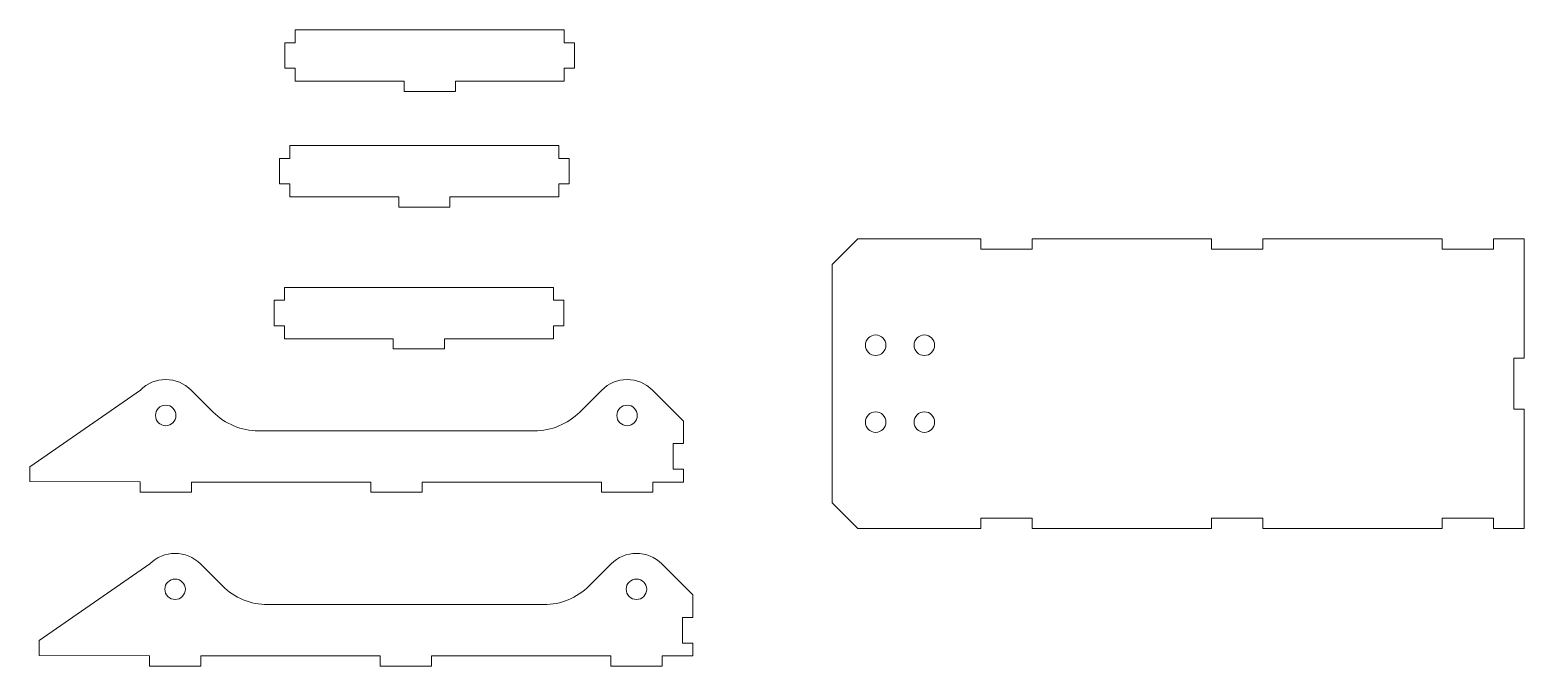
# Model space of a CAD drawing. Header units: millimetres. Extents: x -1370 to 2150, y -107 to 720.
# Drawn here: x -1370 to -787, y 421 to 670 of the extents above; entities that cross this region are included whole.
import ezdxf

# ---------------------------------------------------------------- set-up
doc = ezdxf.new("R2010")
doc.units = ezdxf.units.MM
doc.header["$MEASUREMENT"] = 0
doc.layers.add('layer 1', color=7, linetype='Continuous')

msp = doc.modelspace()

# ---------------------------------------------------------------- linework, layer by layer
at = {"layer": 'layer 1', "color": 5, "lineweight": 9}
for points, knots in [([(-1161.3609, 649.7805), (-1161.3609, 649.7805), (-1203.8609, 649.7805), (-1203.8609, 649.7805), (-1203.8609, 649.7805), (-1203.8609, 649.7805), (-1203.8609, 645.7805), (-1203.8609, 645.7805), (-1203.8609, 645.7805), (-1203.8609, 645.7805), (-1223.8609, 645.7805), (-1223.8609, 645.7805), (-1223.8609, 645.7805), (-1223.8609, 645.7805), (-1223.8609, 649.7805), (-1223.8609, 649.7805), (-1223.8609, 649.7805), (-1223.8609, 649.7805), (-1266.3609, 649.7805), (-1266.3609, 649.7805), (-1266.3609, 649.7805), (-1266.3609, 649.7805), (-1266.3609, 654.7805), (-1266.3609, 654.7805), (-1266.3609, 654.7805), (-1266.3609, 654.7805), (-1270.3609, 654.7805), (-1270.3609, 654.7805), (-1270.3609, 654.7805), (-1270.3609, 654.7805), (-1270.3609, 664.7805), (-1270.3609, 664.7805), (-1270.3609, 664.7805), (-1270.3609, 664.7805), (-1266.3609, 664.7805), (-1266.3609, 664.7805), (-1266.3609, 664.7805), (-1266.3609, 664.7805), (-1266.3609, 669.7805), (-1266.3609, 669.7805), (-1266.3609, 669.7805), (-1266.3609, 669.7805), (-1161.3609, 669.7805), (-1161.3609, 669.7805), (-1161.3609, 669.7805), (-1161.3609, 669.7805), (-1161.3609, 664.7805), (-1161.3609, 664.7805), (-1161.3609, 664.7805), (-1161.3609, 664.7805), (-1157.3609, 664.7805), (-1157.3609, 664.7805), (-1157.3609, 664.7805), (-1157.3609, 664.7805), (-1157.3609, 654.7805), (-1157.3609, 654.7805), (-1157.3609, 654.7805), (-1157.3609, 654.7805), (-1161.3609, 654.7805), (-1161.3609, 654.7805), (-1161.3609, 654.7805), (-1161.3609, 654.7805), (-1161.3609, 649.7805), (-1161.3609, 649.7805)], [0, 0, 0, 0, 0.05882353, 0.05882353, 0.05882353, 0.05882353, 0.11764706, 0.11764706, 0.11764706, 0.11764706, 0.17647059, 0.17647059, 0.17647059, 0.17647059, 0.23529412, 0.23529412, 0.23529412, 0.23529412, 0.29411765, 0.29411765, 0.29411765, 0.29411765, 0.35294118, 0.35294118, 0.35294118, 0.35294118, 0.41176471, 0.41176471, 0.41176471, 0.41176471, 0.47058824, 0.47058824, 0.47058824, 0.47058824, 0.52941176, 0.52941176, 0.52941176, 0.52941176, 0.58823529, 0.58823529, 0.58823529, 0.58823529, 0.64705882, 0.64705882, 0.64705882, 0.64705882, 0.70588235, 0.70588235, 0.70588235, 0.70588235, 0.76470588, 0.76470588, 0.76470588, 0.76470588, 0.82352941, 0.82352941, 0.82352941, 0.82352941, 0.88235294, 0.88235294, 0.88235294, 0.88235294, 1, 1, 1, 1]), ([(-1163.4776, 604.6305), (-1163.4776, 604.6305), (-1205.9776, 604.6305), (-1205.9776, 604.6305), (-1205.9776, 604.6305), (-1205.9776, 604.6305), (-1205.9776, 600.6305), (-1205.9776, 600.6305), (-1205.9776, 600.6305), (-1205.9776, 600.6305), (-1225.9776, 600.6305), (-1225.9776, 600.6305), (-1225.9776, 600.6305), (-1225.9776, 600.6305), (-1225.9776, 604.6305), (-1225.9776, 604.6305), (-1225.9776, 604.6305), (-1225.9776, 604.6305), (-1268.4776, 604.6305), (-1268.4776, 604.6305), (-1268.4776, 604.6305), (-1268.4776, 604.6305), (-1268.4776, 609.6305), (-1268.4776, 609.6305), (-1268.4776, 609.6305), (-1268.4776, 609.6305), (-1272.4776, 609.6305), (-1272.4776, 609.6305), (-1272.4776, 609.6305), (-1272.4776, 609.6305), (-1272.4776, 619.6305), (-1272.4776, 619.6305), (-1272.4776, 619.6305), (-1272.4776, 619.6305), (-1268.4776, 619.6305), (-1268.4776, 619.6305), (-1268.4776, 619.6305), (-1268.4776, 619.6305), (-1268.4776, 624.6305), (-1268.4776, 624.6305), (-1268.4776, 624.6305), (-1268.4776, 624.6305), (-1163.4776, 624.6305), (-1163.4776, 624.6305), (-1163.4776, 624.6305), (-1163.4776, 624.6305), (-1163.4776, 619.6305), (-1163.4776, 619.6305), (-1163.4776, 619.6305), (-1163.4776, 619.6305), (-1159.4776, 619.6305), (-1159.4776, 619.6305), (-1159.4776, 619.6305), (-1159.4776, 619.6305), (-1159.4776, 609.6305), (-1159.4776, 609.6305), (-1159.4776, 609.6305), (-1159.4776, 609.6305), (-1163.4776, 609.6305), (-1163.4776, 609.6305), (-1163.4776, 609.6305), (-1163.4776, 609.6305), (-1163.4776, 604.6305), (-1163.4776, 604.6305)], [0, 0, 0, 0, 0.05882353, 0.05882353, 0.05882353, 0.05882353, 0.11764706, 0.11764706, 0.11764706, 0.11764706, 0.17647059, 0.17647059, 0.17647059, 0.17647059, 0.23529412, 0.23529412, 0.23529412, 0.23529412, 0.29411765, 0.29411765, 0.29411765, 0.29411765, 0.35294118, 0.35294118, 0.35294118, 0.35294118, 0.41176471, 0.41176471, 0.41176471, 0.41176471, 0.47058824, 0.47058824, 0.47058824, 0.47058824, 0.52941176, 0.52941176, 0.52941176, 0.52941176, 0.58823529, 0.58823529, 0.58823529, 0.58823529, 0.64705882, 0.64705882, 0.64705882, 0.64705882, 0.70588235, 0.70588235, 0.70588235, 0.70588235, 0.76470588, 0.76470588, 0.76470588, 0.76470588, 0.82352941, 0.82352941, 0.82352941, 0.82352941, 0.88235294, 0.88235294, 0.88235294, 0.88235294, 1, 1, 1, 1]), ([(-818.893, 475.2066), (-818.893, 475.2066), (-888.893, 475.2066), (-888.893, 475.2066), (-888.893, 475.2066), (-888.893, 475.2066), (-888.893, 479.2066), (-888.893, 479.2066), (-888.893, 479.2066), (-888.893, 479.2066), (-908.893, 479.2066), (-908.893, 479.2066), (-908.893, 479.2066), (-908.893, 479.2066), (-908.893, 475.2066), (-908.893, 475.2066), (-908.893, 475.2066), (-908.893, 475.2066), (-978.893, 475.2066), (-978.893, 475.2066), (-978.893, 475.2066), (-978.893, 475.2066), (-978.893, 479.2066), (-978.893, 479.2066), (-978.893, 479.2066), (-978.893, 479.2066), (-998.893, 479.2066), (-998.893, 479.2066), (-998.893, 479.2066), (-998.893, 479.2066), (-998.893, 475.2066), (-998.893, 475.2066), (-998.893, 475.2066), (-998.893, 475.2066), (-1046.893, 475.2066), (-1046.893, 475.2066), (-1046.893, 475.2066), (-1046.893, 475.2066), (-1056.893, 485.2066), (-1056.893, 485.2066), (-1056.893, 485.2066), (-1056.893, 485.2066), (-1056.893, 578.2066), (-1056.893, 578.2066), (-1056.893, 578.2066), (-1056.893, 578.2066), (-1046.893, 588.2066), (-1046.893, 588.2066), (-1046.893, 588.2066), (-1046.893, 588.2066), (-998.893, 588.2066), (-998.893, 588.2066), (-998.893, 588.2066), (-998.893, 588.2066), (-998.893, 584.2066), (-998.893, 584.2066), (-998.893, 584.2066), (-998.893, 584.2066), (-978.893, 584.2066), (-978.893, 584.2066), (-978.893, 584.2066), (-978.893, 584.2066), (-978.893, 588.2066), (-978.893, 588.2066), (-978.893, 588.2066), (-978.893, 588.2066), (-908.893, 588.2066), (-908.893, 588.2066), (-908.893, 588.2066), (-908.893, 588.2066), (-908.893, 584.2066), (-908.893, 584.2066), (-908.893, 584.2066), (-908.893, 584.2066), (-888.893, 584.2066), (-888.893, 584.2066), (-888.893, 584.2066), (-888.893, 584.2066), (-888.893, 588.2066), (-888.893, 588.2066), (-888.893, 588.2066), (-888.893, 588.2066), (-818.893, 588.2066), (-818.893, 588.2066), (-818.893, 588.2066), (-818.893, 588.2066), (-818.893, 584.2066), (-818.893, 584.2066), (-818.893, 584.2066), (-818.893, 584.2066), (-798.893, 584.2066), (-798.893, 584.2066), (-798.893, 584.2066), (-798.893, 584.2066), (-798.893, 588.2066), (-798.893, 588.2066), (-798.893, 588.2066), (-798.893, 588.2066), (-786.893, 588.2066), (-786.893, 588.2066), (-786.893, 588.2066), (-786.893, 588.2066), (-786.893, 541.7066), (-786.893, 541.7066), (-786.893, 541.7066), (-786.893, 541.7066), (-790.893, 541.7066), (-790.893, 541.7066), (-790.893, 541.7066), (-790.893, 541.7066), (-790.893, 521.7066), (-790.893, 521.7066), (-790.893, 521.7066), (-790.893, 521.7066), (-786.893, 521.7066), (-786.893, 521.7066), (-786.893, 521.7066), (-786.893, 521.7066), (-786.893, 475.2066), (-786.893, 475.2066), (-786.893, 475.2066), (-786.893, 475.2066), (-798.893, 475.2066), (-798.893, 475.2066), (-798.893, 475.2066), (-798.893, 475.2066), (-798.893, 479.2066), (-798.893, 479.2066), (-798.893, 479.2066), (-798.893, 479.2066), (-818.893, 479.2066), (-818.893, 479.2066), (-818.893, 479.2066), (-818.893, 479.2066), (-818.893, 475.2066), (-818.893, 475.2066)], [0, 0, 0, 0, 0.02857143, 0.02857143, 0.02857143, 0.02857143, 0.05714286, 0.05714286, 0.05714286, 0.05714286, 0.08571429, 0.08571429, 0.08571429, 0.08571429, 0.11428571, 0.11428571, 0.11428571, 0.11428571, 0.14285714, 0.14285714, 0.14285714, 0.14285714, 0.17142857, 0.17142857, 0.17142857, 0.17142857, 0.2, 0.2, 0.2, 0.2, 0.22857143, 0.22857143, 0.22857143, 0.22857143, 0.25714286, 0.25714286, 0.25714286, 0.25714286, 0.28571429, 0.28571429, 0.28571429, 0.28571429, 0.31428571, 0.31428571, 0.31428571, 0.31428571, 0.34285714, 0.34285714, 0.34285714, 0.34285714, 0.37142857, 0.37142857, 0.37142857, 0.37142857, 0.4, 0.4, 0.4, 0.4, 0.42857143, 0.42857143, 0.42857143, 0.42857143, 0.45714286, 0.45714286, 0.45714286, 0.45714286, 0.48571429, 0.48571429, 0.48571429, 0.48571429, 0.51428571, 0.51428571, 0.51428571, 0.51428571, 0.54285714, 0.54285714, 0.54285714, 0.54285714, 0.57142857, 0.57142857, 0.57142857, 0.57142857, 0.6, 0.6, 0.6, 0.6, 0.62857143, 0.62857143, 0.62857143, 0.62857143, 0.65714286, 0.65714286, 0.65714286, 0.65714286, 0.68571429, 0.68571429, 0.68571429, 0.68571429, 0.71428571, 0.71428571, 0.71428571, 0.71428571, 0.74285714, 0.74285714, 0.74285714, 0.74285714, 0.77142857, 0.77142857, 0.77142857, 0.77142857, 0.8, 0.8, 0.8, 0.8, 0.82857143, 0.82857143, 0.82857143, 0.82857143, 0.85714286, 0.85714286, 0.85714286, 0.85714286, 0.88571429, 0.88571429, 0.88571429, 0.88571429, 0.91428571, 0.91428571, 0.91428571, 0.91428571, 0.94285714, 0.94285714, 0.94285714, 0.94285714, 1, 1, 1, 1]), ([(-1165.5942, 549.2388), (-1165.5942, 549.2388), (-1208.0942, 549.2388), (-1208.0942, 549.2388), (-1208.0942, 549.2388), (-1208.0942, 549.2388), (-1208.0942, 545.2388), (-1208.0942, 545.2388), (-1208.0942, 545.2388), (-1208.0942, 545.2388), (-1228.0942, 545.2388), (-1228.0942, 545.2388), (-1228.0942, 545.2388), (-1228.0942, 545.2388), (-1228.0942, 549.2388), (-1228.0942, 549.2388), (-1228.0942, 549.2388), (-1228.0942, 549.2388), (-1270.5942, 549.2388), (-1270.5942, 549.2388), (-1270.5942, 549.2388), (-1270.5942, 549.2388), (-1270.5942, 554.2388), (-1270.5942, 554.2388), (-1270.5942, 554.2388), (-1270.5942, 554.2388), (-1274.5942, 554.2388), (-1274.5942, 554.2388), (-1274.5942, 554.2388), (-1274.5942, 554.2388), (-1274.5942, 564.2388), (-1274.5942, 564.2388), (-1274.5942, 564.2388), (-1274.5942, 564.2388), (-1270.5942, 564.2388), (-1270.5942, 564.2388), (-1270.5942, 564.2388), (-1270.5942, 564.2388), (-1270.5942, 569.2388), (-1270.5942, 569.2388), (-1270.5942, 569.2388), (-1270.5942, 569.2388), (-1165.5942, 569.2388), (-1165.5942, 569.2388), (-1165.5942, 569.2388), (-1165.5942, 569.2388), (-1165.5942, 564.2388), (-1165.5942, 564.2388), (-1165.5942, 564.2388), (-1165.5942, 564.2388), (-1161.5942, 564.2388), (-1161.5942, 564.2388), (-1161.5942, 564.2388), (-1161.5942, 564.2388), (-1161.5942, 554.2388), (-1161.5942, 554.2388), (-1161.5942, 554.2388), (-1161.5942, 554.2388), (-1165.5942, 554.2388), (-1165.5942, 554.2388), (-1165.5942, 554.2388), (-1165.5942, 554.2388), (-1165.5942, 549.2388), (-1165.5942, 549.2388)], [0, 0, 0, 0, 0.05882353, 0.05882353, 0.05882353, 0.05882353, 0.11764706, 0.11764706, 0.11764706, 0.11764706, 0.17647059, 0.17647059, 0.17647059, 0.17647059, 0.23529412, 0.23529412, 0.23529412, 0.23529412, 0.29411765, 0.29411765, 0.29411765, 0.29411765, 0.35294118, 0.35294118, 0.35294118, 0.35294118, 0.41176471, 0.41176471, 0.41176471, 0.41176471, 0.47058824, 0.47058824, 0.47058824, 0.47058824, 0.52941176, 0.52941176, 0.52941176, 0.52941176, 0.58823529, 0.58823529, 0.58823529, 0.58823529, 0.64705882, 0.64705882, 0.64705882, 0.64705882, 0.70588235, 0.70588235, 0.70588235, 0.70588235, 0.76470588, 0.76470588, 0.76470588, 0.76470588, 0.82352941, 0.82352941, 0.82352941, 0.82352941, 0.88235294, 0.88235294, 0.88235294, 0.88235294, 1, 1, 1, 1]), ([(-1035.893, 546.7066), (-1035.893, 548.9157), (-1037.6838, 550.7066), (-1039.893, 550.7066), (-1039.893, 550.7066), (-1042.1021, 550.7066), (-1043.893, 548.9158), (-1043.893, 546.7067), (-1043.893, 546.7067), (-1043.893, 544.4975), (-1042.1021, 542.7066), (-1039.893, 542.7066), (-1039.893, 542.7066), (-1037.6838, 542.7066), (-1035.893, 544.4975), (-1035.893, 546.7066)], [0, 0, 0, 0, 0.2, 0.2, 0.2, 0.2, 0.4, 0.4, 0.4, 0.4, 0.6, 0.6, 0.6, 0.6, 1, 1, 1, 1]), ([(-1016.893, 546.7066), (-1016.893, 548.9157), (-1018.6838, 550.7066), (-1020.893, 550.7066), (-1020.893, 550.7066), (-1023.1021, 550.7066), (-1024.893, 548.9158), (-1024.893, 546.7067), (-1024.893, 546.7067), (-1024.893, 544.4975), (-1023.1021, 542.7066), (-1020.893, 542.7066), (-1020.893, 542.7066), (-1018.6838, 542.7066), (-1016.893, 544.4975), (-1016.893, 546.7066)], [0, 0, 0, 0, 0.2, 0.2, 0.2, 0.2, 0.4, 0.4, 0.4, 0.4, 0.6, 0.6, 0.6, 0.6, 1, 1, 1, 1]), ([(-1326.7801, 529.2076), (-1324.1546, 531.8331), (-1320.5936, 533.3081), (-1316.8806, 533.3081), (-1316.8806, 533.3081), (-1313.1676, 533.3081), (-1309.6067, 531.8331), (-1306.9811, 529.2076), (-1306.9811, 529.2076), (-1306.9811, 529.2076), (-1298.404, 520.6304), (-1298.404, 520.6304), (-1298.404, 520.6304), (-1293.7156, 515.942), (-1287.3567, 513.3081), (-1280.7263, 513.3081), (-1280.7263, 513.3081), (-1280.7263, 513.3081), (-1173.035, 513.3081), (-1173.035, 513.3081), (-1173.035, 513.3081), (-1166.4046, 513.3081), (-1160.0457, 515.942), (-1155.3573, 520.6304), (-1155.3573, 520.6304), (-1155.3573, 520.6304), (-1146.7801, 529.2076), (-1146.7801, 529.2076), (-1146.7801, 529.2076), (-1144.1546, 531.8331), (-1140.5936, 533.3081), (-1136.8806, 533.3081), (-1136.8806, 533.3081), (-1133.1676, 533.3081), (-1129.6067, 531.8331), (-1126.9811, 529.2076), (-1126.9811, 529.2076), (-1126.9811, 529.2076), (-1114.8806, 517.1071), (-1114.8806, 517.1071), (-1114.8806, 517.1071), (-1114.8806, 517.1071), (-1114.8806, 508.3081), (-1114.8806, 508.3081), (-1114.8806, 508.3081), (-1114.8806, 508.3081), (-1118.8806, 508.3081), (-1118.8806, 508.3081), (-1118.8806, 508.3081), (-1118.8806, 508.3081), (-1118.8806, 498.3081), (-1118.8806, 498.3081), (-1118.8806, 498.3081), (-1118.8806, 498.3081), (-1114.8806, 498.3081), (-1114.8806, 498.3081), (-1114.8806, 498.3081), (-1114.8806, 498.3081), (-1114.8806, 493.3081), (-1114.8806, 493.3081), (-1114.8806, 493.3081), (-1114.8806, 493.3081), (-1126.8806, 493.3081), (-1126.8806, 493.3081), (-1126.8806, 493.3081), (-1126.8806, 493.3081), (-1126.8806, 489.3081), (-1126.8806, 489.3081), (-1126.8806, 489.3081), (-1126.8806, 489.3081), (-1146.8806, 489.3081), (-1146.8806, 489.3081), (-1146.8806, 489.3081), (-1146.8806, 489.3081), (-1146.8806, 493.3081), (-1146.8806, 493.3081), (-1146.8806, 493.3081), (-1146.8806, 493.3081), (-1216.8806, 493.3081), (-1216.8806, 493.3081), (-1216.8806, 493.3081), (-1216.8806, 493.3081), (-1216.8806, 489.3081), (-1216.8806, 489.3081), (-1216.8806, 489.3081), (-1216.8806, 489.3081), (-1236.8806, 489.3081), (-1236.8806, 489.3081), (-1236.8806, 489.3081), (-1236.8806, 489.3081), (-1236.8806, 493.3081), (-1236.8806, 493.3081), (-1236.8806, 493.3081), (-1236.8806, 493.3081), (-1306.8806, 493.3081), (-1306.8806, 493.3081), (-1306.8806, 493.3081), (-1306.8806, 493.3081), (-1306.8806, 489.3081), (-1306.8806, 489.3081), (-1306.8806, 489.3081), (-1306.8806, 489.3081), (-1326.8806, 489.3081), (-1326.8806, 489.3081), (-1326.8806, 489.3081), (-1326.8806, 489.3081), (-1326.8391, 493.3894), (-1326.8391, 493.3894), (-1326.8391, 493.3894), (-1326.8391, 493.3894), (-1369.8806, 493.4708), (-1369.8806, 493.4708), (-1369.8806, 493.4708), (-1369.8806, 493.4708), (-1369.8806, 499.2879), (-1369.8806, 499.2879), (-1369.8806, 499.2879), (-1369.8806, 499.2879), (-1326.7801, 529.2076), (-1326.7801, 529.2076)], [0, 0, 0, 0, 0.03225806, 0.03225806, 0.03225806, 0.03225806, 0.06451613, 0.06451613, 0.06451613, 0.06451613, 0.09677419, 0.09677419, 0.09677419, 0.09677419, 0.12903226, 0.12903226, 0.12903226, 0.12903226, 0.16129032, 0.16129032, 0.16129032, 0.16129032, 0.19354839, 0.19354839, 0.19354839, 0.19354839, 0.22580645, 0.22580645, 0.22580645, 0.22580645, 0.25806452, 0.25806452, 0.25806452, 0.25806452, 0.29032258, 0.29032258, 0.29032258, 0.29032258, 0.32258065, 0.32258065, 0.32258065, 0.32258065, 0.35483871, 0.35483871, 0.35483871, 0.35483871, 0.38709677, 0.38709677, 0.38709677, 0.38709677, 0.41935484, 0.41935484, 0.41935484, 0.41935484, 0.4516129, 0.4516129, 0.4516129, 0.4516129, 0.48387097, 0.48387097, 0.48387097, 0.48387097, 0.51612903, 0.51612903, 0.51612903, 0.51612903, 0.5483871, 0.5483871, 0.5483871, 0.5483871, 0.58064516, 0.58064516, 0.58064516, 0.58064516, 0.61290323, 0.61290323, 0.61290323, 0.61290323, 0.64516129, 0.64516129, 0.64516129, 0.64516129, 0.67741935, 0.67741935, 0.67741935, 0.67741935, 0.70967742, 0.70967742, 0.70967742, 0.70967742, 0.74193548, 0.74193548, 0.74193548, 0.74193548, 0.77419355, 0.77419355, 0.77419355, 0.77419355, 0.80645161, 0.80645161, 0.80645161, 0.80645161, 0.83870968, 0.83870968, 0.83870968, 0.83870968, 0.87096774, 0.87096774, 0.87096774, 0.87096774, 0.90322581, 0.90322581, 0.90322581, 0.90322581, 0.93548387, 0.93548387, 0.93548387, 0.93548387, 1, 1, 1, 1]), ([(-1312.8806, 519.3081), (-1312.8806, 521.5172), (-1314.6715, 523.3081), (-1316.8806, 523.3081), (-1316.8806, 523.3081), (-1319.0898, 523.3081), (-1320.8806, 521.5172), (-1320.8806, 519.3081), (-1320.8806, 519.3081), (-1320.8806, 517.099), (-1319.0898, 515.3081), (-1316.8807, 515.3081), (-1316.8807, 515.3081), (-1314.6715, 515.3081), (-1312.8807, 517.0989), (-1312.8806, 519.3081)], [0, 0, 0, 0, 0.2, 0.2, 0.2, 0.2, 0.4, 0.4, 0.4, 0.4, 0.6, 0.6, 0.6, 0.6, 1, 1, 1, 1]), ([(-1132.8806, 519.3081), (-1132.8806, 521.5172), (-1134.6715, 523.3081), (-1136.8806, 523.3081), (-1136.8806, 523.3081), (-1139.0898, 523.3081), (-1140.8806, 521.5172), (-1140.8806, 519.3081), (-1140.8806, 519.3081), (-1140.8806, 517.099), (-1139.0898, 515.3081), (-1136.8807, 515.3081), (-1136.8807, 515.3081), (-1134.6715, 515.3081), (-1132.8807, 517.0989), (-1132.8806, 519.3081)], [0, 0, 0, 0, 0.2, 0.2, 0.2, 0.2, 0.4, 0.4, 0.4, 0.4, 0.6, 0.6, 0.6, 0.6, 1, 1, 1, 1]), ([(-1035.893, 516.7066), (-1035.893, 518.9157), (-1037.6838, 520.7066), (-1039.893, 520.7066), (-1039.893, 520.7066), (-1042.1021, 520.7066), (-1043.893, 518.9158), (-1043.893, 516.7067), (-1043.893, 516.7067), (-1043.893, 514.4976), (-1042.1021, 512.7066), (-1039.893, 512.7066), (-1039.893, 512.7066), (-1037.6838, 512.7066), (-1035.893, 514.4975), (-1035.893, 516.7066)], [0, 0, 0, 0, 0.2, 0.2, 0.2, 0.2, 0.4, 0.4, 0.4, 0.4, 0.6, 0.6, 0.6, 0.6, 1, 1, 1, 1]), ([(-1016.893, 516.7066), (-1016.893, 518.9157), (-1018.6838, 520.7066), (-1020.893, 520.7066), (-1020.893, 520.7066), (-1023.1021, 520.7066), (-1024.893, 518.9158), (-1024.893, 516.7067), (-1024.893, 516.7067), (-1024.893, 514.4976), (-1023.1021, 512.7066), (-1020.893, 512.7066), (-1020.893, 512.7066), (-1018.6838, 512.7066), (-1016.893, 514.4975), (-1016.893, 516.7066)], [0, 0, 0, 0, 0.2, 0.2, 0.2, 0.2, 0.4, 0.4, 0.4, 0.4, 0.6, 0.6, 0.6, 0.6, 1, 1, 1, 1]), ([(-1323.1301, 461.3659), (-1320.5046, 463.9914), (-1316.9436, 465.4664), (-1313.2306, 465.4664), (-1313.2306, 465.4664), (-1309.5176, 465.4664), (-1305.9567, 463.9914), (-1303.3311, 461.3659), (-1303.3311, 461.3659), (-1303.3311, 461.3659), (-1294.754, 452.7887), (-1294.754, 452.7887), (-1294.754, 452.7887), (-1290.0656, 448.1003), (-1283.7067, 445.4664), (-1277.0763, 445.4664), (-1277.0763, 445.4664), (-1277.0763, 445.4664), (-1169.385, 445.4664), (-1169.385, 445.4664), (-1169.385, 445.4664), (-1162.7546, 445.4664), (-1156.3957, 448.1003), (-1151.7073, 452.7887), (-1151.7073, 452.7887), (-1151.7073, 452.7887), (-1143.1301, 461.3659), (-1143.1301, 461.3659), (-1143.1301, 461.3659), (-1140.5046, 463.9914), (-1136.9436, 465.4664), (-1133.2306, 465.4664), (-1133.2306, 465.4664), (-1129.5176, 465.4664), (-1125.9567, 463.9914), (-1123.3311, 461.3659), (-1123.3311, 461.3659), (-1123.3311, 461.3659), (-1111.2306, 449.2654), (-1111.2306, 449.2654), (-1111.2306, 449.2654), (-1111.2306, 449.2654), (-1111.2306, 440.4664), (-1111.2306, 440.4664), (-1111.2306, 440.4664), (-1111.2306, 440.4664), (-1115.2306, 440.4664), (-1115.2306, 440.4664), (-1115.2306, 440.4664), (-1115.2306, 440.4664), (-1115.2306, 430.4664), (-1115.2306, 430.4664), (-1115.2306, 430.4664), (-1115.2306, 430.4664), (-1111.2306, 430.4664), (-1111.2306, 430.4664), (-1111.2306, 430.4664), (-1111.2306, 430.4664), (-1111.2306, 425.4664), (-1111.2306, 425.4664), (-1111.2306, 425.4664), (-1111.2306, 425.4664), (-1123.2306, 425.4664), (-1123.2306, 425.4664), (-1123.2306, 425.4664), (-1123.2306, 425.4664), (-1123.2306, 421.4664), (-1123.2306, 421.4664), (-1123.2306, 421.4664), (-1123.2306, 421.4664), (-1143.2306, 421.4664), (-1143.2306, 421.4664), (-1143.2306, 421.4664), (-1143.2306, 421.4664), (-1143.2306, 425.4664), (-1143.2306, 425.4664), (-1143.2306, 425.4664), (-1143.2306, 425.4664), (-1213.2306, 425.4664), (-1213.2306, 425.4664), (-1213.2306, 425.4664), (-1213.2306, 425.4664), (-1213.2306, 421.4664), (-1213.2306, 421.4664), (-1213.2306, 421.4664), (-1213.2306, 421.4664), (-1233.2306, 421.4664), (-1233.2306, 421.4664), (-1233.2306, 421.4664), (-1233.2306, 421.4664), (-1233.2306, 425.4664), (-1233.2306, 425.4664), (-1233.2306, 425.4664), (-1233.2306, 425.4664), (-1303.2306, 425.4664), (-1303.2306, 425.4664), (-1303.2306, 425.4664), (-1303.2306, 425.4664), (-1303.2306, 421.4664), (-1303.2306, 421.4664), (-1303.2306, 421.4664), (-1303.2306, 421.4664), (-1323.2306, 421.4664), (-1323.2306, 421.4664), (-1323.2306, 421.4664), (-1323.2306, 421.4664), (-1323.1891, 425.5477), (-1323.1891, 425.5477), (-1323.1891, 425.5477), (-1323.1891, 425.5477), (-1366.2306, 425.6291), (-1366.2306, 425.6291), (-1366.2306, 425.6291), (-1366.2306, 425.6291), (-1366.2306, 431.4462), (-1366.2306, 431.4462), (-1366.2306, 431.4462), (-1366.2306, 431.4462), (-1323.1301, 461.3659), (-1323.1301, 461.3659)], [0, 0, 0, 0, 0.03225806, 0.03225806, 0.03225806, 0.03225806, 0.06451613, 0.06451613, 0.06451613, 0.06451613, 0.09677419, 0.09677419, 0.09677419, 0.09677419, 0.12903226, 0.12903226, 0.12903226, 0.12903226, 0.16129032, 0.16129032, 0.16129032, 0.16129032, 0.19354839, 0.19354839, 0.19354839, 0.19354839, 0.22580645, 0.22580645, 0.22580645, 0.22580645, 0.25806452, 0.25806452, 0.25806452, 0.25806452, 0.29032258, 0.29032258, 0.29032258, 0.29032258, 0.32258065, 0.32258065, 0.32258065, 0.32258065, 0.35483871, 0.35483871, 0.35483871, 0.35483871, 0.38709677, 0.38709677, 0.38709677, 0.38709677, 0.41935484, 0.41935484, 0.41935484, 0.41935484, 0.4516129, 0.4516129, 0.4516129, 0.4516129, 0.48387097, 0.48387097, 0.48387097, 0.48387097, 0.51612903, 0.51612903, 0.51612903, 0.51612903, 0.5483871, 0.5483871, 0.5483871, 0.5483871, 0.58064516, 0.58064516, 0.58064516, 0.58064516, 0.61290323, 0.61290323, 0.61290323, 0.61290323, 0.64516129, 0.64516129, 0.64516129, 0.64516129, 0.67741935, 0.67741935, 0.67741935, 0.67741935, 0.70967742, 0.70967742, 0.70967742, 0.70967742, 0.74193548, 0.74193548, 0.74193548, 0.74193548, 0.77419355, 0.77419355, 0.77419355, 0.77419355, 0.80645161, 0.80645161, 0.80645161, 0.80645161, 0.83870968, 0.83870968, 0.83870968, 0.83870968, 0.87096774, 0.87096774, 0.87096774, 0.87096774, 0.90322581, 0.90322581, 0.90322581, 0.90322581, 0.93548387, 0.93548387, 0.93548387, 0.93548387, 1, 1, 1, 1]), ([(-1309.2306, 451.4664), (-1309.2306, 453.6755), (-1311.0215, 455.4664), (-1313.2306, 455.4664), (-1313.2306, 455.4664), (-1315.4398, 455.4664), (-1317.2306, 453.6755), (-1317.2306, 451.4664), (-1317.2306, 451.4664), (-1317.2306, 449.2573), (-1315.4398, 447.4664), (-1313.2307, 447.4664), (-1313.2307, 447.4664), (-1311.0215, 447.4664), (-1309.2307, 449.2572), (-1309.2306, 451.4664)], [0, 0, 0, 0, 0.2, 0.2, 0.2, 0.2, 0.4, 0.4, 0.4, 0.4, 0.6, 0.6, 0.6, 0.6, 1, 1, 1, 1]), ([(-1129.2306, 451.4664), (-1129.2306, 453.6755), (-1131.0215, 455.4664), (-1133.2306, 455.4664), (-1133.2306, 455.4664), (-1135.4398, 455.4664), (-1137.2306, 453.6755), (-1137.2306, 451.4664), (-1137.2306, 451.4664), (-1137.2306, 449.2573), (-1135.4398, 447.4664), (-1133.2307, 447.4664), (-1133.2307, 447.4664), (-1131.0215, 447.4664), (-1129.2307, 449.2572), (-1129.2306, 451.4664)], [0, 0, 0, 0, 0.2, 0.2, 0.2, 0.2, 0.4, 0.4, 0.4, 0.4, 0.6, 0.6, 0.6, 0.6, 1, 1, 1, 1])]:
    msp.add_open_spline(points, degree=3, knots=knots, dxfattribs=at)

doc.saveas('drawing.dxf')
